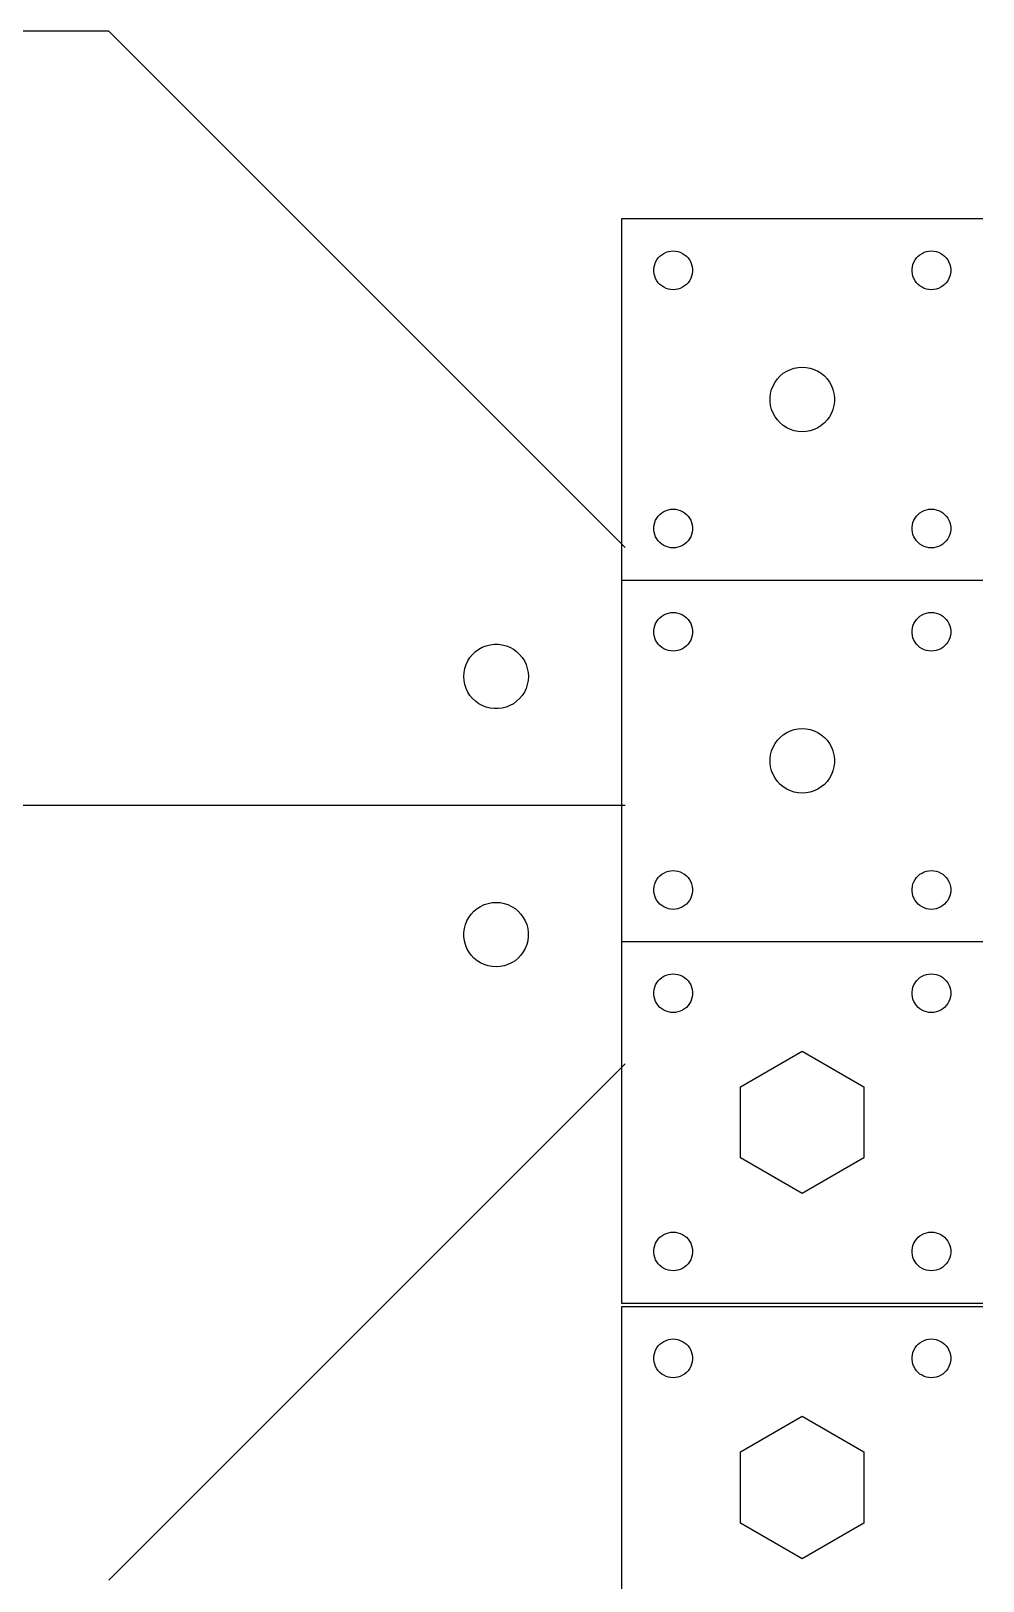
# Model space of a CAD drawing. Extents: x 0 to 490, y 0 to 241.
# Drawn here: x 74.4 to 148.1, y 120.2 to 240.3 of the extents above; entities that cross this region are included whole.
import ezdxf

# ---------------------------------------------------------------- set-up
doc = ezdxf.new("R2010")
doc.units = 0
doc.layers.add('LAYER_1', color=7, linetype='CONTINUOUS')

msp = doc.modelspace()

# ---------------------------------------------------------------- linework, layer by layer
at = {"layer": 'LAYER_1', "color": 7}
for p, q in [((80.423332, 240.282215), (40.423332, 240.282221)), ((120.42333, 200.282216), (80.423332, 240.282215)), ((148.141103, 225.742233), (120.141103, 225.742233)), ((120.141103, 225.742233), (120.141103, 141.742232)), ((122.667697, 222.023333), (122.714489, 222.205733)), ((122.714489, 222.205733), (122.783888, 222.380933)), ((122.783888, 222.380933), (122.874594, 222.545933)), ((122.874594, 222.545933), (122.98531, 222.698333)), ((122.98531, 222.698333), (123.114314, 222.835633)), ((123.114314, 222.835633), (123.259404, 222.955733)), ((123.259404, 222.955733), (123.418493, 223.056733)), ((123.418493, 223.056733), (123.588899, 223.136933)), ((123.588899, 223.136933), (123.76811, 223.195133)), ((123.76811, 223.195133), (123.953106, 223.230433)), ((123.953106, 223.230433), (124.141095, 223.242233)), ((124.141095, 223.242233), (124.329111, 223.230433)), ((124.329111, 223.230433), (124.514164, 223.195133)), ((124.514164, 223.195133), (124.693291, 223.136933)), ((124.693291, 223.136933), (124.863753, 223.056733)), ((124.863753, 223.056733), (125.022785, 222.955733)), ((125.022785, 222.955733), (125.167932, 222.835633)), ((125.167932, 222.835633), (125.296879, 222.698333)), ((125.296879, 222.698333), (125.407595, 222.545933)), ((125.407595, 222.545933), (125.498358, 222.380933)), ((125.498358, 222.380933), (125.5677, 222.205733)), ((125.5677, 222.205733), (125.61452, 222.023333)), ((142.667685, 222.023333), (142.714506, 222.205733)), ((142.714506, 222.205733), (142.783848, 222.380933)), ((142.783848, 222.380933), (142.874611, 222.545933)), ((142.874611, 222.545933), (142.985326, 222.698333)), ((142.985326, 222.698333), (143.114274, 222.835633)), ((143.114274, 222.835633), (143.259421, 222.955733)), ((143.259421, 222.955733), (143.418453, 223.056733)), ((143.418453, 223.056733), (143.588915, 223.136933)), ((143.588915, 223.136933), (143.768041, 223.195133)), ((143.768041, 223.195133), (143.953095, 223.230433)), ((143.953095, 223.230433), (144.141111, 223.242233)), ((144.141111, 223.242233), (144.329099, 223.230433)), ((144.329099, 223.230433), (144.514096, 223.195133)), ((144.514096, 223.195133), (144.693307, 223.136933)), ((144.693307, 223.136933), (144.863713, 223.056733)), ((144.863713, 223.056733), (145.022801, 222.955733)), ((145.022801, 222.955733), (145.167892, 222.835633)), ((145.167892, 222.835633), (145.296896, 222.698333)), ((145.296896, 222.698333), (145.407611, 222.545933)), ((145.407611, 222.545933), (145.498289, 222.380933)), ((145.498289, 222.380933), (145.567688, 222.205733)), ((145.567688, 222.205733), (145.614509, 222.023333)), ((122.667697, 221.461153), (122.64399, 221.648043)), ((122.644103, 221.836433), (122.66781, 222.023333)), ((122.644103, 221.648043), (122.644103, 221.836433)), ((122.714489, 221.278703), (122.667697, 221.461153)), ((122.783888, 221.103563), (122.714489, 221.278703)), ((122.874594, 220.938493), (122.783888, 221.103563)), ((122.98531, 220.786083), (122.874594, 220.938493)), ((125.407595, 220.938493), (125.296879, 220.786083)), ((125.498358, 221.103563), (125.407595, 220.938493)), ((125.5677, 221.278703), (125.498358, 221.103563)), ((125.61452, 221.461153), (125.5677, 221.278703)), ((125.638171, 221.648043), (125.614464, 221.461153)), ((125.61452, 222.023333), (125.638227, 221.836433)), ((125.638171, 221.836433), (125.638171, 221.648043)), ((142.667685, 221.461153), (142.643979, 221.648043)), ((142.644035, 221.836433), (142.667742, 222.023333)), ((142.644035, 221.648043), (142.644035, 221.836433)), ((142.714506, 221.278703), (142.667685, 221.461153)), ((142.783848, 221.103563), (142.714506, 221.278703)), ((142.874611, 220.938493), (142.783848, 221.103563)), ((142.985326, 220.786083), (142.874611, 220.938493)), ((145.407611, 220.938493), (145.296896, 220.786083)), ((145.498289, 221.103563), (145.407611, 220.938493)), ((145.567688, 221.278703), (145.498289, 221.103563)), ((145.614509, 221.461153), (145.567688, 221.278703)), ((145.638102, 221.648043), (145.614396, 221.461153)), ((145.614509, 222.023333), (145.638215, 221.836433)), ((145.638102, 221.836433), (145.638102, 221.648043)), ((123.114314, 220.648773), (122.98531, 220.786083)), ((123.259404, 220.528703), (123.114314, 220.648773)), ((123.418493, 220.427763), (123.259404, 220.528703)), ((123.588899, 220.347563), (123.418493, 220.427763)), ((123.76811, 220.289353), (123.588899, 220.347563)), ((123.953106, 220.254063), (123.76811, 220.289353)), ((124.141095, 220.242233), (123.953106, 220.254064)), ((124.329111, 220.254063), (124.141095, 220.242232)), ((124.514164, 220.289353), (124.329111, 220.254063)), ((124.693291, 220.347563), (124.514164, 220.289353)), ((124.863753, 220.427763), (124.693291, 220.347563)), ((125.022785, 220.528703), (124.863753, 220.427763)), ((125.167932, 220.648773), (125.022785, 220.528703)), ((125.296879, 220.786083), (125.167932, 220.648773)), ((143.114274, 220.648773), (142.985326, 220.786083)), ((143.259421, 220.528703), (143.114274, 220.648773)), ((143.418453, 220.427763), (143.259421, 220.528703)), ((143.588915, 220.347563), (143.418453, 220.427763)), ((143.768041, 220.289353), (143.588915, 220.347563)), ((143.953095, 220.254063), (143.768041, 220.289353)), ((144.141111, 220.242233), (143.953095, 220.254064)), ((144.329099, 220.254063), (144.141111, 220.242232)), ((144.514096, 220.289353), (144.329099, 220.254063)), ((144.693307, 220.347563), (144.514096, 220.289353)), ((144.863713, 220.427763), (144.693307, 220.347563)), ((145.022801, 220.528703), (144.863713, 220.427763)), ((145.167892, 220.648773), (145.022801, 220.528703)), ((145.296896, 220.786083), (145.167892, 220.648773)), ((132.429735, 213.564653), (132.671656, 213.764773)), ((132.671656, 213.764773), (132.936719, 213.933003)), ((132.936719, 213.933003), (133.220804, 214.066663)), ((133.220804, 214.066663), (133.519395, 214.163683)), ((133.519395, 214.163683), (133.82778, 214.222523)), ((133.82778, 214.222523), (134.141103, 214.242233)), ((134.141103, 214.242233), (134.454426, 214.222523)), ((134.454426, 214.222523), (134.76281, 214.163683)), ((134.76281, 214.163683), (135.061401, 214.066663)), ((135.061401, 214.066663), (135.345486, 213.933003)), ((135.345486, 213.933003), (135.610549, 213.764773)), ((135.610549, 213.764773), (135.85247, 213.564653)), ((131.763465, 212.51477), (131.879063, 212.806673)), ((131.879063, 212.806673), (132.030278, 213.081783)), ((132.030278, 213.081783), (132.214823, 213.335783)), ((132.214823, 213.335783), (132.429735, 213.564653)), ((135.85247, 213.564653), (136.067382, 213.335783)), ((136.067382, 213.335783), (136.251899, 213.081783)), ((136.251899, 213.081783), (136.403142, 212.806673)), ((136.403142, 212.806673), (136.51874, 212.51477)), ((131.646033, 211.8992), (131.685403, 212.210678)), ((131.646033, 211.585266), (131.646033, 211.8992)), ((131.685403, 211.273788), (131.646033, 211.585266)), ((131.685403, 212.210678), (131.763465, 212.51477)), ((136.51874, 212.51477), (136.596803, 212.210678)), ((136.596803, 212.210678), (136.636173, 211.8992)), ((136.636173, 211.585266), (136.596803, 211.273788)), ((136.636173, 211.8992), (136.636173, 211.585266)), ((131.763465, 210.969696), (131.685403, 211.273788)), ((131.879063, 210.677793), (131.763465, 210.969696)), ((132.030278, 210.402683), (131.879063, 210.677793)), ((132.214823, 210.148683), (132.030278, 210.402683)), ((132.429735, 209.919813), (132.214823, 210.148683)), ((136.067382, 210.148683), (135.85247, 209.919813)), ((136.251899, 210.402683), (136.067382, 210.148683)), ((136.403142, 210.677793), (136.251899, 210.402683)), ((136.51874, 210.969696), (136.403142, 210.677793)), ((136.596803, 211.273788), (136.51874, 210.969696)), ((132.671656, 209.719693), (132.429735, 209.919813)), ((132.936719, 209.551463), (132.671656, 209.719693)), ((133.220804, 209.417803), (132.936719, 209.551463)), ((133.519395, 209.320783), (133.220804, 209.417803)), ((133.82778, 209.261943), (133.519395, 209.320783)), ((134.141103, 209.242233), (133.82778, 209.261943)), ((134.454426, 209.261943), (134.141103, 209.242233)), ((134.76281, 209.320783), (134.454426, 209.261943)), ((135.061401, 209.417803), (134.76281, 209.320783)), ((135.345486, 209.551463), (135.061401, 209.417803)), ((135.610549, 209.719693), (135.345486, 209.551463)), ((135.85247, 209.919813), (135.610549, 209.719693)), ((123.114314, 202.835693), (123.259404, 202.955763)), ((123.259404, 202.955763), (123.418493, 203.056703)), ((123.418493, 203.056703), (123.588899, 203.136903)), ((123.588899, 203.136903), (123.76811, 203.195113)), ((123.76811, 203.195113), (123.953106, 203.230403)), ((123.953106, 203.230403), (124.141095, 203.242234)), ((124.141095, 203.242233), (124.329111, 203.230402)), ((124.329111, 203.230403), (124.514164, 203.195113)), ((124.514164, 203.195113), (124.693291, 203.136903)), ((124.693291, 203.136903), (124.863753, 203.056703)), ((124.863753, 203.056703), (125.022785, 202.955763)), ((125.022785, 202.955763), (125.167932, 202.835693)), ((143.114274, 202.835693), (143.259421, 202.955763)), ((143.259421, 202.955763), (143.418453, 203.056703)), ((143.418453, 203.056703), (143.588915, 203.136903)), ((143.588915, 203.136903), (143.768041, 203.195113)), ((143.768041, 203.195113), (143.953095, 203.230403)), ((143.953095, 203.230403), (144.141111, 203.242234)), ((144.141111, 203.242233), (144.329099, 203.230402)), ((144.329099, 203.230403), (144.514096, 203.195113)), ((144.514096, 203.195113), (144.693307, 203.136903)), ((144.693307, 203.136903), (144.863713, 203.056703)), ((144.863713, 203.056703), (145.022801, 202.955763)), ((145.022801, 202.955763), (145.167892, 202.835693)), ((122.644103, 201.836423), (122.66781, 202.023313)), ((122.644103, 201.648033), (122.644103, 201.836423)), ((122.667697, 202.023313), (122.714489, 202.205763)), ((122.714489, 202.205763), (122.783888, 202.380903)), ((122.783888, 202.380903), (122.874594, 202.545973)), ((122.874594, 202.545973), (122.98531, 202.698383)), ((122.98531, 202.698383), (123.114314, 202.835693)), ((125.167932, 202.835693), (125.296879, 202.698383)), ((125.296879, 202.698383), (125.407595, 202.545973)), ((125.407595, 202.545973), (125.498358, 202.380903)), ((125.498358, 202.380903), (125.5677, 202.205763)), ((125.5677, 202.205763), (125.61452, 202.023313)), ((125.61452, 202.023313), (125.638227, 201.836423)), ((125.638171, 201.836423), (125.638171, 201.648033)), ((142.644035, 201.836423), (142.667742, 202.023313)), ((142.644035, 201.648033), (142.644035, 201.836423)), ((142.667685, 202.023313), (142.714506, 202.205763)), ((142.714506, 202.205763), (142.783848, 202.380903)), ((142.783848, 202.380903), (142.874611, 202.545973)), ((142.874611, 202.545973), (142.985326, 202.698383)), ((142.985326, 202.698383), (143.114274, 202.835693)), ((145.167892, 202.835693), (145.296896, 202.698383)), ((145.296896, 202.698383), (145.407611, 202.545973)), ((145.407611, 202.545973), (145.498289, 202.380903)), ((145.498289, 202.380903), (145.567688, 202.205763)), ((145.567688, 202.205763), (145.614509, 202.023313)), ((145.614509, 202.023313), (145.638215, 201.836423)), ((145.638102, 201.836423), (145.638102, 201.648033)), ((122.667697, 201.461133), (122.64399, 201.648033)), ((122.714489, 201.278733), (122.667697, 201.461133)), ((122.783888, 201.103533), (122.714489, 201.278733)), ((122.874594, 200.938533), (122.783888, 201.103533)), ((122.98531, 200.786133), (122.874594, 200.938533)), ((123.114314, 200.648833), (122.98531, 200.786133)), ((123.259404, 200.528733), (123.114314, 200.648833)), ((123.418493, 200.427733), (123.259404, 200.528733)), ((125.022785, 200.528733), (124.863753, 200.427733)), ((125.167932, 200.648833), (125.022785, 200.528733)), ((125.296879, 200.786133), (125.167932, 200.648833)), ((125.407595, 200.938533), (125.296879, 200.786133)), ((125.498358, 201.103533), (125.407595, 200.938533)), ((125.5677, 201.278733), (125.498358, 201.103533)), ((125.61452, 201.461133), (125.5677, 201.278733)), ((125.638171, 201.648033), (125.614464, 201.461133)), ((142.667685, 201.461133), (142.643979, 201.648033)), ((142.714506, 201.278733), (142.667685, 201.461133)), ((142.783848, 201.103533), (142.714506, 201.278733)), ((142.874611, 200.938533), (142.783848, 201.103533)), ((142.985326, 200.786133), (142.874611, 200.938533)), ((143.114274, 200.648833), (142.985326, 200.786133)), ((143.259421, 200.528733), (143.114274, 200.648833)), ((143.418453, 200.427733), (143.259421, 200.528733)), ((145.022801, 200.528733), (144.863713, 200.427733)), ((145.167892, 200.648833), (145.022801, 200.528733)), ((145.296896, 200.786133), (145.167892, 200.648833)), ((145.407611, 200.938533), (145.296896, 200.786133)), ((145.498289, 201.103533), (145.407611, 200.938533)), ((145.567688, 201.278733), (145.498289, 201.103533)), ((145.614509, 201.461133), (145.567688, 201.278733)), ((145.638102, 201.648033), (145.614396, 201.461133)), ((123.588899, 200.347533), (123.418493, 200.427733)), ((123.76811, 200.289333), (123.588899, 200.347533)), ((123.953106, 200.254033), (123.76811, 200.289333)), ((124.141095, 200.242233), (123.953106, 200.254033)), ((124.329111, 200.254033), (124.141095, 200.242233)), ((124.514164, 200.289333), (124.329111, 200.254033)), ((124.693291, 200.347533), (124.514164, 200.289333)), ((124.863753, 200.427733), (124.693291, 200.347533)), ((143.588915, 200.347533), (143.418453, 200.427733)), ((143.768041, 200.289333), (143.588915, 200.347533)), ((143.953095, 200.254033), (143.768041, 200.289333)), ((144.141111, 200.242233), (143.953095, 200.254033)), ((144.329099, 200.254033), (144.141111, 200.242233)), ((144.514096, 200.289333), (144.329099, 200.254033)), ((144.693307, 200.347533), (144.514096, 200.289333)), ((144.863713, 200.427733), (144.693307, 200.347533)), ((120.141103, 197.742233), (148.141103, 197.742233)), ((122.783888, 194.380933), (122.874594, 194.545933)), ((122.874594, 194.545933), (122.98531, 194.698333)), ((122.98531, 194.698333), (123.114314, 194.835633)), ((123.114314, 194.835633), (123.259404, 194.955733)), ((123.259404, 194.955733), (123.418493, 195.056733)), ((123.418493, 195.056733), (123.588899, 195.136932)), ((123.588899, 195.136932), (123.76811, 195.195133)), ((123.76811, 195.195133), (123.953106, 195.230432)), ((123.953106, 195.230432), (124.141095, 195.242232)), ((124.141095, 195.242232), (124.329111, 195.230433)), ((124.329111, 195.230432), (124.514164, 195.195133)), ((124.514164, 195.195133), (124.693291, 195.136932)), ((124.693291, 195.136932), (124.863753, 195.056733)), ((124.863753, 195.056733), (125.022785, 194.955733)), ((125.022785, 194.955733), (125.167932, 194.835633)), ((125.167932, 194.835633), (125.296879, 194.698333)), ((125.296879, 194.698333), (125.407595, 194.545933)), ((125.407595, 194.545933), (125.498358, 194.380933)), ((142.783848, 194.380933), (142.874611, 194.545933)), ((142.874611, 194.545933), (142.985326, 194.698333)), ((142.985326, 194.698333), (143.114274, 194.835633)), ((143.114274, 194.835633), (143.259421, 194.955733)), ((143.259421, 194.955733), (143.418453, 195.056733)), ((143.418453, 195.056733), (143.588915, 195.136932)), ((143.588915, 195.136932), (143.768041, 195.195133)), ((143.768041, 195.195133), (143.953095, 195.230432)), ((143.953095, 195.230432), (144.141111, 195.242232)), ((144.141111, 195.242232), (144.329099, 195.230433)), ((144.329099, 195.230432), (144.514096, 195.195133)), ((144.514096, 195.195133), (144.693307, 195.136932)), ((144.693307, 195.136932), (144.863713, 195.056733)), ((144.863713, 195.056733), (145.022801, 194.955733)), ((145.022801, 194.955733), (145.167892, 194.835633)), ((145.167892, 194.835633), (145.296896, 194.698333)), ((145.296896, 194.698333), (145.407611, 194.545933)), ((145.407611, 194.545933), (145.498289, 194.380933)), ((122.667697, 193.461153), (122.64399, 193.648043)), ((122.644103, 193.836432), (122.66781, 194.023332)), ((122.644103, 193.648043), (122.644103, 193.836432)), ((122.667697, 194.023332), (122.714489, 194.205733)), ((122.714489, 193.278703), (122.667697, 193.461153)), ((122.714489, 194.205733), (122.783888, 194.380933)), ((125.498358, 194.380933), (125.5677, 194.205733)), ((125.5677, 194.205733), (125.61452, 194.023332)), ((125.61452, 193.461153), (125.5677, 193.278703)), ((125.638171, 193.648043), (125.614464, 193.461153)), ((125.61452, 194.023332), (125.638227, 193.836432)), ((125.638171, 193.836432), (125.638171, 193.648043)), ((142.667685, 193.461153), (142.643979, 193.648043)), ((142.644035, 193.836432), (142.667742, 194.023332)), ((142.644035, 193.648043), (142.644035, 193.836432)), ((142.667685, 194.023332), (142.714506, 194.205733)), ((142.714506, 193.278703), (142.667685, 193.461153)), ((142.714506, 194.205733), (142.783848, 194.380933)), ((145.498289, 194.380933), (145.567688, 194.205733)), ((145.567688, 194.205733), (145.614509, 194.023332)), ((145.614509, 193.461153), (145.567688, 193.278703)), ((145.638102, 193.648043), (145.614396, 193.461153)), ((145.614509, 194.023332), (145.638215, 193.836432)), ((145.638102, 193.836432), (145.638102, 193.648043)), ((108.600931, 191.99362), (108.829732, 192.208504)), ((108.829732, 192.208504), (109.083732, 192.393021)), ((109.083732, 192.393021), (109.358831, 192.54432)), ((109.358831, 192.54432), (109.65073, 192.659806)), ((109.65073, 192.659806), (109.95483, 192.737925)), ((109.95483, 192.737925), (110.26633, 192.777323)), ((110.26633, 192.777323), (110.580331, 192.777323)), ((110.580331, 192.777323), (110.891732, 192.737925)), ((110.891732, 192.737925), (111.195832, 192.659806)), ((111.195832, 192.659806), (111.487732, 192.54432)), ((111.487732, 192.54432), (111.762932, 192.393021)), ((111.762932, 192.393021), (112.016932, 192.208504)), ((112.016932, 192.208504), (112.245733, 191.99362)), ((122.783888, 193.103563), (122.714489, 193.278703)), ((122.874594, 192.938492), (122.783888, 193.103563)), ((122.98531, 192.786083), (122.874594, 192.938492)), ((123.114314, 192.648772), (122.98531, 192.786083)), ((123.259404, 192.528702), (123.114314, 192.648772)), ((123.418493, 192.427763), (123.259404, 192.528702)), ((123.588899, 192.347563), (123.418493, 192.427763)), ((123.76811, 192.289353), (123.588899, 192.347563)), ((123.953106, 192.254063), (123.76811, 192.289353)), ((124.141095, 192.242232), (123.953106, 192.254063)), ((124.329111, 192.254063), (124.141095, 192.242232)), ((124.514164, 192.289353), (124.329111, 192.254063)), ((124.693291, 192.347563), (124.514164, 192.289353)), ((124.863753, 192.427763), (124.693291, 192.347563)), ((125.022785, 192.528702), (124.863753, 192.427763)), ((125.167932, 192.648772), (125.022785, 192.528702)), ((125.296879, 192.786083), (125.167932, 192.648772)), ((125.407595, 192.938492), (125.296879, 192.786083)), ((125.498358, 193.103563), (125.407595, 192.938492)), ((125.5677, 193.278703), (125.498358, 193.103563)), ((142.783848, 193.103563), (142.714506, 193.278703)), ((142.874611, 192.938492), (142.783848, 193.103563)), ((142.985326, 192.786083), (142.874611, 192.938492)), ((143.114274, 192.648772), (142.985326, 192.786083)), ((143.259421, 192.528702), (143.114274, 192.648772)), ((143.418453, 192.427763), (143.259421, 192.528702)), ((143.588915, 192.347563), (143.418453, 192.427763)), ((143.768041, 192.289353), (143.588915, 192.347563)), ((143.953095, 192.254063), (143.768041, 192.289353)), ((144.141111, 192.242232), (143.953095, 192.254063)), ((144.329099, 192.254063), (144.141111, 192.242232)), ((144.514096, 192.289353), (144.329099, 192.254063)), ((144.693307, 192.347563), (144.514096, 192.289353)), ((144.863713, 192.427763), (144.693307, 192.347563)), ((145.022801, 192.528702), (144.863713, 192.427763)), ((145.167892, 192.648772), (145.022801, 192.528702)), ((145.296896, 192.786083), (145.167892, 192.648772)), ((145.407611, 192.938492), (145.296896, 192.786083)), ((145.498289, 193.103563), (145.407611, 192.938492)), ((145.567688, 193.278703), (145.498289, 193.103563)), ((108.001833, 190.903904), (108.098931, 191.202523)), ((108.098931, 191.202523), (108.232533, 191.486608)), ((108.232533, 191.486608), (108.400731, 191.751727)), ((108.400731, 191.751727), (108.600931, 191.99362)), ((112.245733, 191.99362), (112.445831, 191.751727)), ((112.445831, 191.751727), (112.614131, 191.486608)), ((112.614131, 191.486608), (112.747733, 191.202523)), ((112.747733, 191.202523), (112.844732, 190.903904)), ((107.923333, 190.282225), (107.943032, 190.595519)), ((107.943032, 189.968873), (107.923333, 190.282225)), ((107.943032, 190.595519), (108.001833, 190.903904)), ((108.001833, 189.660489), (107.943032, 189.968873)), ((112.844732, 190.903904), (112.903632, 190.595519)), ((112.903632, 189.968873), (112.844732, 189.660489)), ((112.903632, 190.595519), (112.923331, 190.282225)), ((112.923331, 190.282225), (112.903632, 189.968873)), ((108.098931, 189.361898), (108.001833, 189.660489)), ((108.232533, 189.077813), (108.098931, 189.361898)), ((108.400731, 188.81275), (108.232533, 189.077813)), ((108.600931, 188.570829), (108.400731, 188.81275)), ((108.829732, 188.355945), (108.600931, 188.570829)), ((112.245733, 188.570829), (112.016932, 188.355945)), ((112.445831, 188.81275), (112.245733, 188.570829)), ((112.614131, 189.077813), (112.445831, 188.81275)), ((112.747733, 189.361898), (112.614131, 189.077813)), ((112.844732, 189.660489), (112.747733, 189.361898)), ((109.083732, 188.1714), (108.829732, 188.355945)), ((109.358831, 188.020157), (109.083732, 188.1714)), ((109.65073, 187.904559), (109.358831, 188.020157)), ((109.95483, 187.826496), (109.65073, 187.904559)), ((110.26633, 187.787154), (109.95483, 187.826496)), ((110.580331, 187.787154), (110.26633, 187.787154)), ((110.891732, 187.826496), (110.580331, 187.787154)), ((111.195832, 187.904559), (110.891732, 187.826496)), ((111.487732, 188.020157), (111.195832, 187.904559)), ((111.762932, 188.1714), (111.487732, 188.020157)), ((112.016932, 188.355945), (111.762932, 188.1714)), ((133.220804, 186.066662), (133.519395, 186.163683)), ((133.519395, 186.163683), (133.82778, 186.222523)), ((133.82778, 186.222523), (134.141103, 186.242233)), ((134.141103, 186.242233), (134.454426, 186.222523)), ((134.454426, 186.222523), (134.76281, 186.163683)), ((134.76281, 186.163683), (135.061401, 186.066662)), ((131.879063, 184.806673), (132.030278, 185.081783)), ((132.030278, 185.081783), (132.214823, 185.335783)), ((132.214823, 185.335783), (132.429735, 185.564653)), ((132.429735, 185.564653), (132.671656, 185.764772)), ((132.671656, 185.764772), (132.936719, 185.933003)), ((132.936719, 185.933003), (133.220804, 186.066662)), ((135.061401, 186.066662), (135.345486, 185.933003)), ((135.345486, 185.933003), (135.610549, 185.764772)), ((135.610549, 185.764772), (135.85247, 185.564653)), ((135.85247, 185.564653), (136.067382, 185.335783)), ((136.067382, 185.335783), (136.251899, 185.081783)), ((136.251899, 185.081783), (136.403142, 184.806673)), ((131.646033, 183.899199), (131.685403, 184.210677)), ((131.646033, 183.585266), (131.646033, 183.899199)), ((131.685403, 184.210677), (131.763465, 184.51477)), ((131.763465, 184.51477), (131.879063, 184.806673)), ((136.403142, 184.806673), (136.51874, 184.51477)), ((136.51874, 184.51477), (136.596803, 184.210677)), ((136.596803, 184.210677), (136.636173, 183.899199)), ((136.636173, 183.899199), (136.636173, 183.585266)), ((131.685403, 183.273788), (131.646033, 183.585266)), ((131.763465, 182.969696), (131.685403, 183.273788)), ((131.879063, 182.677792), (131.763465, 182.969696)), ((132.030278, 182.402683), (131.879063, 182.677792)), ((136.403142, 182.677792), (136.251899, 182.402683)), ((136.51874, 182.969696), (136.403142, 182.677792)), ((136.596803, 183.273788), (136.51874, 182.969696)), ((136.636173, 183.585266), (136.596803, 183.273788)), ((132.214823, 182.148683), (132.030278, 182.402683)), ((132.429735, 181.919812), (132.214823, 182.148683)), ((132.671656, 181.719693), (132.429735, 181.919812)), ((132.936719, 181.551463), (132.671656, 181.719693)), ((133.220804, 181.417803), (132.936719, 181.551463)), ((133.519395, 181.320783), (133.220804, 181.417803)), ((133.82778, 181.261943), (133.519395, 181.320783)), ((134.76281, 181.320783), (134.454426, 181.261943)), ((135.061401, 181.417803), (134.76281, 181.320783)), ((135.345486, 181.551463), (135.061401, 181.417803)), ((135.610549, 181.719693), (135.345486, 181.551463)), ((135.85247, 181.919812), (135.610549, 181.719693)), ((136.067382, 182.148683), (135.85247, 181.919812)), ((136.251899, 182.402683), (136.067382, 182.148683)), ((120.423325, 180.282216), (0.423333, 180.28223)), ((134.141103, 181.242232), (133.82778, 181.261943)), ((134.454426, 181.261943), (134.141103, 181.242232)), ((122.667697, 174.023313), (122.714489, 174.205762)), ((122.714489, 174.205762), (122.783888, 174.380903)), ((122.783888, 174.380903), (122.874594, 174.545973)), ((122.874594, 174.545973), (122.98531, 174.698382)), ((122.98531, 174.698382), (123.114314, 174.835693)), ((123.114314, 174.835693), (123.259404, 174.955763)), ((123.259404, 174.955763), (123.418493, 175.056703)), ((123.418493, 175.056703), (123.588899, 175.136902)), ((123.588899, 175.136902), (123.76811, 175.195113)), ((123.76811, 175.195113), (123.953106, 175.230402)), ((123.953106, 175.230402), (124.141095, 175.242233)), ((124.141095, 175.242233), (124.329111, 175.230402)), ((124.329111, 175.230402), (124.514164, 175.195113)), ((124.514164, 175.195113), (124.693291, 175.136902)), ((124.693291, 175.136902), (124.863753, 175.056703)), ((124.863753, 175.056703), (125.022785, 174.955763)), ((125.022785, 174.955763), (125.167932, 174.835693)), ((125.167932, 174.835693), (125.296879, 174.698382)), ((125.296879, 174.698382), (125.407595, 174.545973)), ((125.407595, 174.545973), (125.498358, 174.380903)), ((125.498358, 174.380903), (125.5677, 174.205762)), ((125.5677, 174.205762), (125.61452, 174.023313)), ((142.667685, 174.023313), (142.714506, 174.205762)), ((142.714506, 174.205762), (142.783848, 174.380903)), ((142.783848, 174.380903), (142.874611, 174.545973)), ((142.874611, 174.545973), (142.985326, 174.698382)), ((142.985326, 174.698382), (143.114274, 174.835693)), ((143.114274, 174.835693), (143.259421, 174.955763)), ((143.259421, 174.955763), (143.418453, 175.056703)), ((143.418453, 175.056703), (143.588915, 175.136902)), ((143.588915, 175.136902), (143.768041, 175.195113)), ((143.768041, 175.195113), (143.953095, 175.230402)), ((143.953095, 175.230402), (144.141111, 175.242233)), ((144.141111, 175.242233), (144.329099, 175.230402)), ((144.329099, 175.230402), (144.514096, 175.195113)), ((144.514096, 175.195113), (144.693307, 175.136902)), ((144.693307, 175.136902), (144.863713, 175.056703)), ((144.863713, 175.056703), (145.022801, 174.955763)), ((145.022801, 174.955763), (145.167892, 174.835693)), ((145.167892, 174.835693), (145.296896, 174.698382)), ((145.296896, 174.698382), (145.407611, 174.545973)), ((145.407611, 174.545973), (145.498289, 174.380903)), ((145.498289, 174.380903), (145.567688, 174.205762)), ((145.567688, 174.205762), (145.614509, 174.023313)), ((122.667697, 173.461133), (122.64399, 173.648033)), ((122.644103, 173.836422), (122.66781, 174.023313)), ((122.644103, 173.648033), (122.644103, 173.836422)), ((122.714489, 173.278732), (122.667697, 173.461133)), ((122.783888, 173.103533), (122.714489, 173.278732)), ((122.874594, 172.938532), (122.783888, 173.103533)), ((122.98531, 172.786132), (122.874594, 172.938532)), ((125.407595, 172.938532), (125.296879, 172.786132)), ((125.498358, 173.103533), (125.407595, 172.938532)), ((125.5677, 173.278732), (125.498358, 173.103533)), ((125.61452, 173.461133), (125.5677, 173.278732)), ((125.638171, 173.648033), (125.614464, 173.461133)), ((125.61452, 174.023313), (125.638227, 173.836422)), ((125.638171, 173.836422), (125.638171, 173.648033)), ((142.667685, 173.461133), (142.643979, 173.648033)), ((142.644035, 173.836422), (142.667742, 174.023313)), ((142.644035, 173.648033), (142.644035, 173.836422)), ((142.714506, 173.278732), (142.667685, 173.461133)), ((142.783848, 173.103533), (142.714506, 173.278732)), ((142.874611, 172.938532), (142.783848, 173.103533)), ((142.985326, 172.786132), (142.874611, 172.938532)), ((145.407611, 172.938532), (145.296896, 172.786132)), ((145.498289, 173.103533), (145.407611, 172.938532)), ((145.567688, 173.278732), (145.498289, 173.103533)), ((145.614509, 173.461133), (145.567688, 173.278732)), ((145.638102, 173.648033), (145.614396, 173.461133)), ((145.614509, 174.023313), (145.638215, 173.836422)), ((145.638102, 173.836422), (145.638102, 173.648033)), ((108.312526, 171.621786), (108.497026, 171.875786)), ((108.497026, 171.875786), (108.711924, 172.104646)), ((108.711924, 172.104646), (108.953825, 172.304766)), ((108.953825, 172.304766), (109.218925, 172.472996)), ((109.218925, 172.472996), (109.503024, 172.606666)), ((109.503024, 172.606666), (109.801626, 172.703676)), ((109.801626, 172.703676), (110.110024, 172.762516)), ((110.110024, 172.762516), (110.423325, 172.782216)), ((110.423325, 172.782216), (110.736626, 172.762517)), ((110.736626, 172.762516), (111.045024, 172.703676)), ((111.045024, 172.703676), (111.343626, 172.606666)), ((111.343626, 172.606666), (111.627725, 172.472996)), ((111.627725, 172.472996), (111.892825, 172.304766)), ((111.892825, 172.304766), (112.134726, 172.104646)), ((112.134726, 172.104646), (112.349624, 171.875786)), ((112.349624, 171.875786), (112.534124, 171.621786)), ((123.114314, 172.648833), (122.98531, 172.786132)), ((123.259404, 172.528733), (123.114314, 172.648833)), ((123.418493, 172.427733), (123.259404, 172.528733)), ((123.588899, 172.347533), (123.418493, 172.427733)), ((123.76811, 172.289332), (123.588899, 172.347533)), ((123.953106, 172.254033), (123.76811, 172.289332)), ((124.141095, 172.242233), (123.953106, 172.254032)), ((124.329111, 172.254033), (124.141095, 172.242233)), ((124.514164, 172.289332), (124.329111, 172.254033)), ((124.693291, 172.347533), (124.514164, 172.289332)), ((124.863753, 172.427733), (124.693291, 172.347533)), ((125.022785, 172.528733), (124.863753, 172.427733)), ((125.167932, 172.648833), (125.022785, 172.528733)), ((125.296879, 172.786132), (125.167932, 172.648833)), ((143.114274, 172.648833), (142.985326, 172.786132)), ((143.259421, 172.528733), (143.114274, 172.648833)), ((143.418453, 172.427733), (143.259421, 172.528733)), ((143.588915, 172.347533), (143.418453, 172.427733)), ((143.768041, 172.289332), (143.588915, 172.347533)), ((143.953095, 172.254033), (143.768041, 172.289332)), ((144.141111, 172.242233), (143.953095, 172.254032)), ((144.329099, 172.254033), (144.141111, 172.242233)), ((144.514096, 172.289332), (144.329099, 172.254033)), ((144.693307, 172.347533), (144.514096, 172.289332)), ((144.863713, 172.427733), (144.693307, 172.347533)), ((145.022801, 172.528733), (144.863713, 172.427733)), ((145.167892, 172.648833), (145.022801, 172.528733)), ((145.296896, 172.786132), (145.167892, 172.648833)), ((107.928224, 170.439196), (107.967625, 170.750676)), ((107.967625, 170.750676), (108.045625, 171.054766)), ((108.045625, 171.054766), (108.161224, 171.346666)), ((108.161224, 171.346666), (108.312526, 171.621786)), ((112.534124, 171.621786), (112.685424, 171.346666)), ((112.685424, 171.346666), (112.800926, 171.054766)), ((112.800926, 171.054766), (112.879025, 170.750676)), ((112.879025, 170.750676), (112.918423, 170.439196)), ((107.928224, 170.125216), (107.928224, 170.439196)), ((107.967625, 169.813816), (107.928224, 170.125216)), ((108.045625, 169.509716), (107.967625, 169.813816)), ((108.161224, 169.217816), (108.045625, 169.509716)), ((112.800926, 169.509716), (112.685424, 169.217816)), ((112.879025, 169.813816), (112.800926, 169.509716)), ((112.918423, 170.125216), (112.879025, 169.813816)), ((112.918423, 170.439196), (112.918423, 170.125216)), ((120.141103, 169.742233), (148.141103, 169.742233)), ((108.312526, 168.942616), (108.161224, 169.217816)), ((108.497026, 168.688616), (108.312526, 168.942616)), ((108.711924, 168.459816), (108.497026, 168.688616)), ((108.953825, 168.259716), (108.711924, 168.459816)), ((109.218925, 168.091416), (108.953825, 168.259716)), ((111.892825, 168.259716), (111.627725, 168.091416)), ((112.134726, 168.459816), (111.892825, 168.259716)), ((112.349624, 168.688616), (112.134726, 168.459816)), ((112.534124, 168.942616), (112.349624, 168.688616)), ((112.685424, 169.217816), (112.534124, 168.942616)), ((109.503024, 167.957816), (109.218925, 168.091416)), ((109.801626, 167.860816), (109.503024, 167.957816)), ((110.110024, 167.801916), (109.801626, 167.860816)), ((110.423325, 167.782216), (110.110024, 167.801915)), ((110.736626, 167.801916), (110.423325, 167.782217)), ((111.045024, 167.860816), (110.736626, 167.801916)), ((111.343626, 167.957816), (111.045024, 167.860816)), ((111.627725, 168.091416), (111.343626, 167.957816)), ((123.114314, 166.835632), (123.259404, 166.955732)), ((123.259404, 166.955732), (123.418493, 167.056732)), ((123.418493, 167.056732), (123.588899, 167.136932)), ((123.588899, 167.136932), (123.76811, 167.195132)), ((123.76811, 167.195132), (123.953106, 167.230432)), ((123.953106, 167.230432), (124.141095, 167.242232)), ((124.141095, 167.242232), (124.329111, 167.230432)), ((124.329111, 167.230432), (124.514164, 167.195132)), ((124.514164, 167.195132), (124.693291, 167.136932)), ((124.693291, 167.136932), (124.863753, 167.056732)), ((124.863753, 167.056732), (125.022785, 166.955732)), ((125.022785, 166.955732), (125.167932, 166.835632)), ((143.114274, 166.835632), (143.259421, 166.955732)), ((143.259421, 166.955732), (143.418453, 167.056732)), ((143.418453, 167.056732), (143.588915, 167.136932)), ((143.588915, 167.136932), (143.768041, 167.195132)), ((143.768041, 167.195132), (143.953095, 167.230432)), ((143.953095, 167.230432), (144.141111, 167.242232)), ((144.141111, 167.242232), (144.329099, 167.230432)), ((144.329099, 167.230432), (144.514096, 167.195132)), ((144.514096, 167.195132), (144.693307, 167.136932)), ((144.693307, 167.136932), (144.863713, 167.056732)), ((144.863713, 167.056732), (145.022801, 166.955732)), ((145.022801, 166.955732), (145.167892, 166.835632)), ((122.644103, 165.836432), (122.66781, 166.023332)), ((122.644103, 165.648042), (122.644103, 165.836432)), ((122.667697, 166.023332), (122.714489, 166.205732)), ((122.714489, 166.205732), (122.783888, 166.380932)), ((122.783888, 166.380932), (122.874594, 166.545932)), ((122.874594, 166.545932), (122.98531, 166.698332)), ((122.98531, 166.698332), (123.114314, 166.835632)), ((125.167932, 166.835632), (125.296879, 166.698332)), ((125.296879, 166.698332), (125.407595, 166.545932)), ((125.407595, 166.545932), (125.498358, 166.380932)), ((125.498358, 166.380932), (125.5677, 166.205732)), ((125.5677, 166.205732), (125.61452, 166.023332)), ((125.61452, 166.023332), (125.638227, 165.836432)), ((125.638171, 165.836432), (125.638171, 165.648042)), ((142.644035, 165.836432), (142.667742, 166.023332)), ((142.644035, 165.648042), (142.644035, 165.836432)), ((142.667685, 166.023332), (142.714506, 166.205732)), ((142.714506, 166.205732), (142.783848, 166.380932)), ((142.783848, 166.380932), (142.874611, 166.545932)), ((142.874611, 166.545932), (142.985326, 166.698332)), ((142.985326, 166.698332), (143.114274, 166.835632)), ((145.167892, 166.835632), (145.296896, 166.698332)), ((145.296896, 166.698332), (145.407611, 166.545932)), ((145.407611, 166.545932), (145.498289, 166.380932)), ((145.498289, 166.380932), (145.567688, 166.205732)), ((145.567688, 166.205732), (145.614509, 166.023332)), ((145.614509, 166.023332), (145.638215, 165.836432)), ((145.638102, 165.836432), (145.638102, 165.648042)), ((122.667697, 165.461152), (122.64399, 165.648042)), ((122.714489, 165.278702), (122.667697, 165.461152)), ((122.783888, 165.103562), (122.714489, 165.278702)), ((122.874594, 164.938492), (122.783888, 165.103562)), ((122.98531, 164.786082), (122.874594, 164.938492)), ((123.114314, 164.648772), (122.98531, 164.786082)), ((123.259404, 164.528702), (123.114314, 164.648772)), ((123.418493, 164.427762), (123.259404, 164.528702)), ((125.022785, 164.528702), (124.863753, 164.427762)), ((125.167932, 164.648772), (125.022785, 164.528702)), ((125.296879, 164.786082), (125.167932, 164.648772)), ((125.407595, 164.938492), (125.296879, 164.786082)), ((125.498358, 165.103562), (125.407595, 164.938492)), ((125.5677, 165.278702), (125.498358, 165.103562)), ((125.61452, 165.461152), (125.5677, 165.278702)), ((125.638171, 165.648042), (125.614464, 165.461152)), ((142.667685, 165.461152), (142.643979, 165.648042)), ((142.714506, 165.278702), (142.667685, 165.461152)), ((142.783848, 165.103562), (142.714506, 165.278702)), ((142.874611, 164.938492), (142.783848, 165.103562)), ((142.985326, 164.786082), (142.874611, 164.938492)), ((143.114274, 164.648772), (142.985326, 164.786082)), ((143.259421, 164.528702), (143.114274, 164.648772)), ((143.418453, 164.427762), (143.259421, 164.528702)), ((145.022801, 164.528702), (144.863713, 164.427762)), ((145.167892, 164.648772), (145.022801, 164.528702)), ((145.296896, 164.786082), (145.167892, 164.648772)), ((145.407611, 164.938492), (145.296896, 164.786082)), ((145.498289, 165.103562), (145.407611, 164.938492)), ((145.567688, 165.278702), (145.498289, 165.103562)), ((145.614509, 165.461152), (145.567688, 165.278702)), ((145.638102, 165.648042), (145.614396, 165.461152)), ((123.588899, 164.347562), (123.418493, 164.427762)), ((123.76811, 164.289352), (123.588899, 164.347562)), ((123.953106, 164.254062), (123.76811, 164.289352)), ((124.141095, 164.242232), (123.953106, 164.254063)), ((124.329111, 164.254062), (124.141095, 164.242231)), ((124.514164, 164.289352), (124.329111, 164.254062)), ((124.693291, 164.347562), (124.514164, 164.289352)), ((124.863753, 164.427762), (124.693291, 164.347562)), ((143.588915, 164.347562), (143.418453, 164.427762)), ((143.768041, 164.289352), (143.588915, 164.347562)), ((143.953095, 164.254062), (143.768041, 164.289352)), ((144.141111, 164.242232), (143.953095, 164.254063)), ((144.329099, 164.254062), (144.141111, 164.242231)), ((144.514096, 164.289352), (144.329099, 164.254062)), ((144.693307, 164.347562), (144.514096, 164.289352)), ((144.863713, 164.427762), (144.693307, 164.347562)), ((129.360653, 158.502222), (134.141103, 161.262222)), ((134.141103, 161.262222), (138.921552, 158.502222)), ((80.423326, 120.282218), (120.423325, 160.282216)), ((129.360653, 152.982242), (129.360653, 158.502222)), ((138.921552, 158.502222), (138.921552, 152.982242)), ((134.141103, 150.222242), (129.360653, 152.982242)), ((138.921552, 152.982242), (134.141103, 150.222242)), ((122.783888, 146.380902), (122.874594, 146.545972)), ((122.874594, 146.545972), (122.98531, 146.698382)), ((122.98531, 146.698382), (123.114314, 146.835692)), ((123.114314, 146.835692), (123.259404, 146.955762)), ((123.259404, 146.955762), (123.418493, 147.056702)), ((123.418493, 147.056702), (123.588899, 147.136902)), ((123.588899, 147.136902), (123.76811, 147.195112)), ((123.76811, 147.195112), (123.953106, 147.230402)), ((123.953106, 147.230402), (124.141095, 147.242233)), ((124.141095, 147.242232), (124.329111, 147.230401)), ((124.329111, 147.230402), (124.514164, 147.195112)), ((124.514164, 147.195112), (124.693291, 147.136902)), ((124.693291, 147.136902), (124.863753, 147.056702)), ((124.863753, 147.056702), (125.022785, 146.955762)), ((125.022785, 146.955762), (125.167932, 146.835692)), ((125.167932, 146.835692), (125.296879, 146.698382)), ((125.296879, 146.698382), (125.407595, 146.545972)), ((125.407595, 146.545972), (125.498358, 146.380902)), ((142.783848, 146.380902), (142.874611, 146.545972)), ((142.874611, 146.545972), (142.985326, 146.698382)), ((142.985326, 146.698382), (143.114274, 146.835692)), ((143.114274, 146.835692), (143.259421, 146.955762)), ((143.259421, 146.955762), (143.418453, 147.056702)), ((143.418453, 147.056702), (143.588915, 147.136902)), ((143.588915, 147.136902), (143.768041, 147.195112)), ((143.768041, 147.195112), (143.953095, 147.230402)), ((143.953095, 147.230402), (144.141111, 147.242233)), ((144.141111, 147.242232), (144.329099, 147.230401)), ((144.329099, 147.230402), (144.514096, 147.195112)), ((144.514096, 147.195112), (144.693307, 147.136902)), ((144.693307, 147.136902), (144.863713, 147.056702)), ((144.863713, 147.056702), (145.022801, 146.955762)), ((145.022801, 146.955762), (145.167892, 146.835692)), ((145.167892, 146.835692), (145.296896, 146.698382)), ((145.296896, 146.698382), (145.407611, 146.545972)), ((145.407611, 146.545972), (145.498289, 146.380902)), ((122.667697, 145.461132), (122.64399, 145.648032)), ((122.644103, 145.836422), (122.66781, 146.023312)), ((122.644103, 145.648032), (122.644103, 145.836422)), ((122.667697, 146.023312), (122.714489, 146.205762)), ((122.714489, 145.278732), (122.667697, 145.461132)), ((122.714489, 146.205762), (122.783888, 146.380902)), ((125.498358, 146.380902), (125.5677, 146.205762)), ((125.5677, 146.205762), (125.61452, 146.023312)), ((125.61452, 145.461132), (125.5677, 145.278732)), ((125.638171, 145.648032), (125.614464, 145.461132)), ((125.61452, 146.023312), (125.638227, 145.836422)), ((125.638171, 145.836422), (125.638171, 145.648032)), ((142.667685, 145.461132), (142.643979, 145.648032)), ((142.644035, 145.836422), (142.667742, 146.023312)), ((142.644035, 145.648032), (142.644035, 145.836422)), ((142.667685, 146.023312), (142.714506, 146.205762)), ((142.714506, 145.278732), (142.667685, 145.461132)), ((142.714506, 146.205762), (142.783848, 146.380902)), ((145.498289, 146.380902), (145.567688, 146.205762)), ((145.567688, 146.205762), (145.614509, 146.023312)), ((145.614509, 145.461132), (145.567688, 145.278732)), ((145.638102, 145.648032), (145.614396, 145.461132)), ((145.614509, 146.023312), (145.638215, 145.836422)), ((145.638102, 145.836422), (145.638102, 145.648032)), ((122.783888, 145.103532), (122.714489, 145.278732)), ((122.874594, 144.938532), (122.783888, 145.103532)), ((122.98531, 144.786132), (122.874594, 144.938532)), ((123.114314, 144.648832), (122.98531, 144.786132)), ((123.259404, 144.528732), (123.114314, 144.648832)), ((123.418493, 144.427732), (123.259404, 144.528732)), ((123.588899, 144.347532), (123.418493, 144.427732)), ((123.76811, 144.289332), (123.588899, 144.347532)), ((123.953106, 144.254032), (123.76811, 144.289332)), ((124.141095, 144.242232), (123.953106, 144.254032)), ((124.329111, 144.254032), (124.141095, 144.242233)), ((124.514164, 144.289332), (124.329111, 144.254032)), ((124.693291, 144.347532), (124.514164, 144.289332)), ((124.863753, 144.427732), (124.693291, 144.347532)), ((125.022785, 144.528732), (124.863753, 144.427732)), ((125.167932, 144.648832), (125.022785, 144.528732)), ((125.296879, 144.786132), (125.167932, 144.648832)), ((125.407595, 144.938532), (125.296879, 144.786132)), ((125.498358, 145.103532), (125.407595, 144.938532)), ((125.5677, 145.278732), (125.498358, 145.103532)), ((142.783848, 145.103532), (142.714506, 145.278732)), ((142.874611, 144.938532), (142.783848, 145.103532)), ((142.985326, 144.786132), (142.874611, 144.938532)), ((143.114274, 144.648832), (142.985326, 144.786132)), ((143.259421, 144.528732), (143.114274, 144.648832)), ((143.418453, 144.427732), (143.259421, 144.528732)), ((143.588915, 144.347532), (143.418453, 144.427732)), ((143.768041, 144.289332), (143.588915, 144.347532)), ((143.953095, 144.254032), (143.768041, 144.289332)), ((144.141111, 144.242232), (143.953095, 144.254032)), ((144.329099, 144.254032), (144.141111, 144.242233)), ((144.514096, 144.289332), (144.329099, 144.254032)), ((144.693307, 144.347532), (144.514096, 144.289332)), ((144.863713, 144.427732), (144.693307, 144.347532)), ((145.022801, 144.528732), (144.863713, 144.427732)), ((145.167892, 144.648832), (145.022801, 144.528732)), ((145.296896, 144.786132), (145.167892, 144.648832)), ((145.407611, 144.938532), (145.296896, 144.786132)), ((145.498289, 145.103532), (145.407611, 144.938532)), ((145.567688, 145.278732), (145.498289, 145.103532)), ((120.141103, 141.742232), (148.141103, 141.742232)), ((120.141103, 141.460009), (120.141103, 1.177786)), ((148.141103, 141.460009), (120.141103, 141.460009)), ((122.714489, 137.92351), (122.783888, 138.098709)), ((122.783888, 138.098709), (122.874594, 138.26371)), ((122.874594, 138.26371), (122.98531, 138.41611)), ((122.98531, 138.41611), (123.114314, 138.553409)), ((123.114314, 138.553409), (123.259404, 138.673509)), ((123.259404, 138.673509), (123.418493, 138.774509)), ((123.418493, 138.774509), (123.588899, 138.854709)), ((123.588899, 138.854709), (123.76811, 138.91291)), ((123.76811, 138.91291), (123.953106, 138.948209)), ((123.953106, 138.948209), (124.141095, 138.960009)), ((124.141095, 138.960009), (124.329111, 138.94821)), ((124.329111, 138.948209), (124.514164, 138.91291)), ((124.514164, 138.91291), (124.693291, 138.854709)), ((124.693291, 138.854709), (124.863753, 138.774509)), ((124.863753, 138.774509), (125.022785, 138.673509)), ((125.022785, 138.673509), (125.167932, 138.553409)), ((125.167932, 138.553409), (125.296879, 138.41611)), ((125.296879, 138.41611), (125.407595, 138.26371)), ((125.407595, 138.26371), (125.498358, 138.098709)), ((125.498358, 138.098709), (125.5677, 137.92351)), ((142.714506, 137.92351), (142.783848, 138.098709)), ((142.783848, 138.098709), (142.874611, 138.26371)), ((142.874611, 138.26371), (142.985326, 138.41611)), ((142.985326, 138.41611), (143.114274, 138.553409)), ((143.114274, 138.553409), (143.259421, 138.673509)), ((143.259421, 138.673509), (143.418453, 138.774509)), ((143.418453, 138.774509), (143.588915, 138.854709)), ((143.588915, 138.854709), (143.768041, 138.91291)), ((143.768041, 138.91291), (143.953095, 138.948209)), ((143.953095, 138.948209), (144.141111, 138.960009)), ((144.141111, 138.960009), (144.329099, 138.94821)), ((144.329099, 138.948209), (144.514096, 138.91291)), ((144.514096, 138.91291), (144.693307, 138.854709)), ((144.693307, 138.854709), (144.863713, 138.774509)), ((144.863713, 138.774509), (145.022801, 138.673509)), ((145.022801, 138.673509), (145.167892, 138.553409)), ((145.167892, 138.553409), (145.296896, 138.41611)), ((145.296896, 138.41611), (145.407611, 138.26371)), ((145.407611, 138.26371), (145.498289, 138.098709)), ((145.498289, 138.098709), (145.567688, 137.92351)), ((122.667697, 137.178929), (122.64399, 137.36582)), ((122.644103, 137.554209), (122.66781, 137.741109)), ((122.644103, 137.36582), (122.644103, 137.554209)), ((122.667697, 137.741109), (122.714489, 137.92351)), ((122.714489, 136.99648), (122.667697, 137.178929)), ((122.783888, 136.821339), (122.714489, 136.99648)), ((125.5677, 136.99648), (125.498358, 136.821339)), ((125.5677, 137.92351), (125.61452, 137.741109)), ((125.61452, 137.178929), (125.5677, 136.99648)), ((125.638171, 137.36582), (125.614464, 137.178929)), ((125.61452, 137.741109), (125.638227, 137.554209)), ((125.638171, 137.554209), (125.638171, 137.36582)), ((142.667685, 137.178929), (142.643979, 137.36582)), ((142.644035, 137.554209), (142.667742, 137.741109)), ((142.644035, 137.36582), (142.644035, 137.554209)), ((142.667685, 137.741109), (142.714506, 137.92351)), ((142.714506, 136.99648), (142.667685, 137.178929)), ((142.783848, 136.821339), (142.714506, 136.99648)), ((145.567688, 136.99648), (145.498289, 136.821339)), ((145.567688, 137.92351), (145.614509, 137.741109)), ((145.614509, 137.178929), (145.567688, 136.99648)), ((145.638102, 137.36582), (145.614396, 137.178929)), ((145.614509, 137.741109), (145.638215, 137.554209)), ((145.638102, 137.554209), (145.638102, 137.36582)), ((122.874594, 136.656269), (122.783888, 136.821339)), ((122.98531, 136.50386), (122.874594, 136.656269)), ((123.114314, 136.366549), (122.98531, 136.50386)), ((123.259404, 136.246479), (123.114314, 136.366549)), ((123.418493, 136.145539), (123.259404, 136.246479)), ((123.588899, 136.06534), (123.418493, 136.145539)), ((123.76811, 136.007129), (123.588899, 136.06534)), ((123.953106, 135.97184), (123.76811, 136.007129)), ((124.141095, 135.960009), (123.953106, 135.97184)), ((124.329111, 135.97184), (124.141095, 135.960009)), ((124.514164, 136.007129), (124.329111, 135.97184)), ((124.693291, 136.06534), (124.514164, 136.007129)), ((124.863753, 136.145539), (124.693291, 136.06534)), ((125.022785, 136.246479), (124.863753, 136.145539)), ((125.167932, 136.366549), (125.022785, 136.246479)), ((125.296879, 136.50386), (125.167932, 136.366549)), ((125.407595, 136.656269), (125.296879, 136.50386)), ((125.498358, 136.821339), (125.407595, 136.656269)), ((142.874611, 136.656269), (142.783848, 136.821339)), ((142.985326, 136.50386), (142.874611, 136.656269)), ((143.114274, 136.366549), (142.985326, 136.50386)), ((143.259421, 136.246479), (143.114274, 136.366549)), ((143.418453, 136.145539), (143.259421, 136.246479)), ((143.588915, 136.06534), (143.418453, 136.145539)), ((143.768041, 136.007129), (143.588915, 136.06534)), ((143.953095, 135.97184), (143.768041, 136.007129)), ((144.141111, 135.960009), (143.953095, 135.97184)), ((144.329099, 135.97184), (144.141111, 135.960009)), ((144.514096, 136.007129), (144.329099, 135.97184)), ((144.693307, 136.06534), (144.514096, 136.007129)), ((144.863713, 136.145539), (144.693307, 136.06534)), ((145.022801, 136.246479), (144.863713, 136.145539)), ((145.167892, 136.366549), (145.022801, 136.246479)), ((145.296896, 136.50386), (145.167892, 136.366549)), ((145.407611, 136.656269), (145.296896, 136.50386)), ((145.498289, 136.821339), (145.407611, 136.656269)), ((129.360653, 130.219999), (134.141103, 132.98)), ((134.141103, 132.98), (138.921552, 130.219999)), ((129.360653, 124.700019), (129.360653, 130.219999)), ((138.921552, 130.219999), (138.921552, 124.700019)), ((134.141103, 121.940019), (129.360653, 124.700019)), ((138.921552, 124.700019), (134.141103, 121.940019))]:
    msp.add_line(p, q, dxfattribs=at)

doc.saveas('drawing.dxf')
